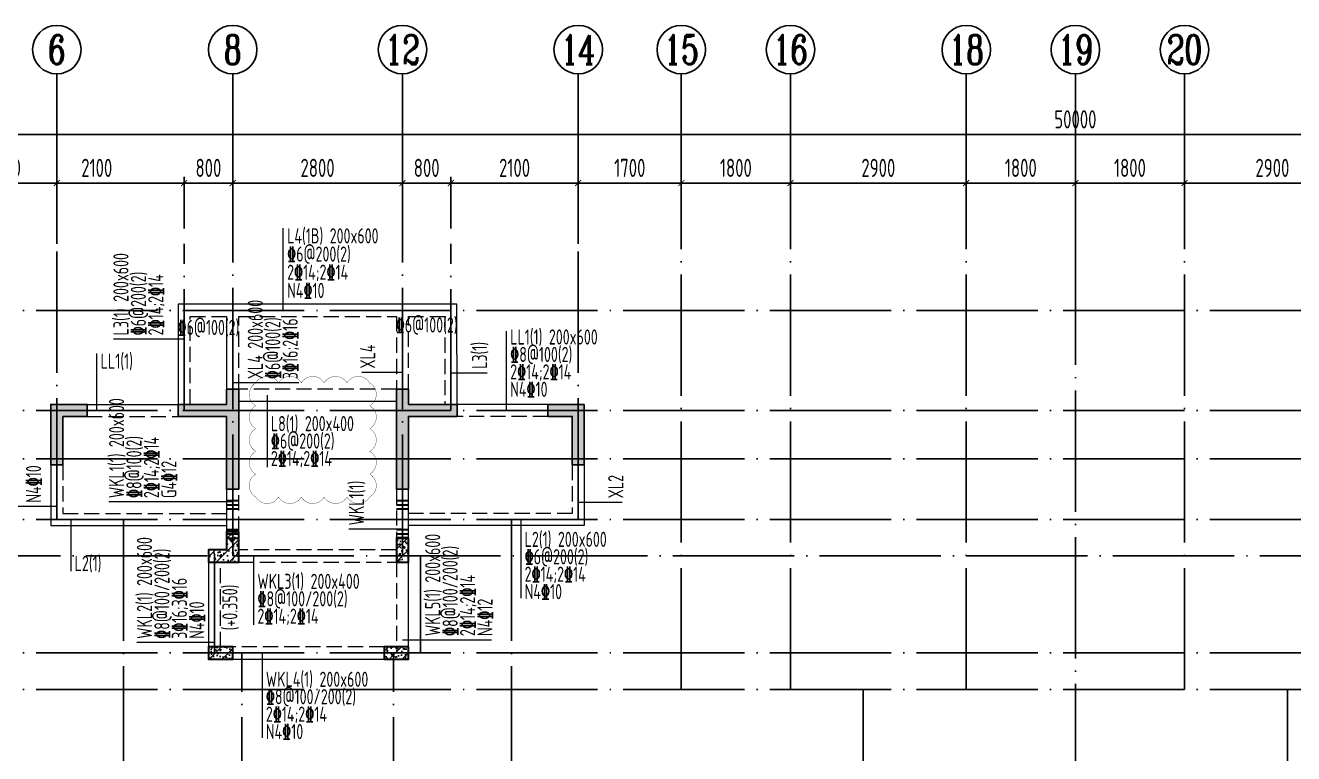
# Model space of a CAD drawing. Extents: x -461650 to 361314, y 245336 to 769729.
# Drawn here: x 112154 to 133074, y 300389 to 312399 of the extents above; entities that cross this region are included whole.
import ezdxf
from ezdxf.enums import TextEntityAlignment as Align

# ---------------------------------------------------------------- set-up
doc = ezdxf.new("R2010")
doc.units = 0
doc.header["$LTSCALE"] = 1000
doc.linetypes.add('DASH', pattern=[0.35, 0.25, -0.1])
doc.linetypes.add('DOTE', pattern=[2.42, 2, -0.2, 0.02, -0.2])
doc.layers.get('0').update_dxf_attribs({"linetype": 'CONTINUOUS'})
doc.layers.get('DEFPOINTS').update_dxf_attribs({"linetype": 'CONTINUOUS'})
for name, color, linetype in [('A-AXIS', 1, 'CONTINUOUS'), ('A-DOTE', 10, 'DOTE'), ('AXIS_NUM', 7, 'CONTINUOUS'), ('S-L主梁线', 4, 'DASH'), ('S-L梁编号', 6, 'CONTINUOUS'), ('S-L梁配筋', 7, 'CONTINUOUS'), ('S-Q墙填充', 252, 'CONTINUOUS'), ('S-Q墙实线', 6, 'CONTINUOUS'), ('S-Y一般标注', 3, 'CONTINUOUS'), ('S-Z柱填充', 252, 'CONTINUOUS'), ('S-Z柱实线', 6, 'CONTINUOUS')]:
    doc.layers.add(name, color=color, linetype=linetype)
doc.layers.add('审图修改', color=2, linetype='CONTINUOUS', plot=False)
doc.layers.add('梁附加箍筋', color=1, linetype='CONTINUOUS', lineweight=35)
doc.styles.add('TSSD_Axis', font='complex.shx', dxfattribs={"width": 0.7, "bigfont": 'hztxt.shx'})
doc.styles.add('TSSD_DIMENSION', font='Tssdeng.shx', dxfattribs={"width": 0.7, "bigfont": 'tssdchn.shx'})
doc.styles.add('TSSD_REIN', font='tssdeng.shx', dxfattribs={"width": 0.7, "height": 300, "bigfont": 'tssdchn.shx'})
doc.dimstyles.new('TSSD_100_100', dxfattribs={"dimtxt": 300, "dimasz": 100, "dimexe": 100, "dimexo": 250, "dimgap": 100, "dimtad": 1, "dimdec": 0, "dimzin": 0, "dimdsep": 46, "dimtxsty": 'TSSD_DIMENSION', "dimblk": 'ARCHTICK', "dimcen": 0, "dimdle": 100, "dimclrt": 7, "dimadec": 0, "dimazin": 0, "dimtfac": 1, "dimtdec": 0, "dimtix": 1, "dimtmove": 2, "dimatfit": 3, "dimldrblk": 'ARCHTICK', "dimfxl": 0, "dimtolj": 1, "dimtzin": 0, "dimarcsym": 0})
pattern_1 = [(50, (-236394.64, 102254.23), (215.178055, -18.82564), [22.5, -247.5]), (355, (-236394.64, 102254.23), (-41.6254, 225.65764), [18, -198]), (100.4514, (-236376.7, 102252.66), (173.55281, 206.83186), [19.12206, -210.34263]), (46.1842, (-236394.64, 102314.23), (320.17231, -49.6557), [33.75, -371.25]), (96.6356, (-236367.95, 102310.1), (280.3988, 292.23536), [28.68309, -315.5139]), (351.1842, (-236394.64, 102314.23), (280.39858, 292.23558), [27, -297]), (21, (-236364.64, 102299.23), (179.072116, -120.78567), [22.5, -247.5]), (326, (-236364.64, 102299.23), (72.9946, 217.54501), [18, -198]), (71.4514, (-236349.71, 102289.16), (252.06679, 96.75915), [19.12206, -210.34263]), (37.5, (-236394.635, 102254.23), (3.647957, 99.868156), [0, -195.6, 0, -201, 0, -198.75]), (7.5, (-236394.64, 102254.23), (78.92086, 118.323514), [0, -114.6, 0, -191.1, 0, -75.75]), (327.5, (-236461.535, 102254.23), (160.146731, -6.766462), [0, -75, 0, -234, 0, -310.5]), (317.5, (-236491.54, 102254.23), (174.95585, 30.031495), [0, -97.5, 0, -155.4, 0, -220.5]), (45, (-236394.64, 102254.23), (-106.066017, 106.066017), [])]

# ---------------------------------------------------------------- blocks, each defined once
blk = doc.blocks.new('ts_axno')
at = {"color": 0, "linetype": 'ByBlock', "lineweight": -2}
blk.add_circle((0, 0), 0.5, dxfattribs=at)
at = {"color": 0, "linetype": 'ByBlock', "lineweight": -2, "style": 'TSSD_Axis', "width": 0.7}
blk.add_attdef('A', text='', height=0.6, dxfattribs=at).set_placement((0, 0), align=Align.MIDDLE_CENTER)
blk = doc.blocks.new('_ArchTick')
at = {"color": 0, "linetype": 'ByBlock', "const_width": 0.15}
blk.add_lwpolyline([(-0.5, -0.5), (0.5, 0.5)], dxfattribs=at)
blk = doc.blocks.new('*D292')
at = {"layer": 'DEFPOINTS', "color": 0}
for p in [(12800, 19250), (11100, 18250), (12800, 18250)]:
    blk.add_point(p, dxfattribs=at)
at = {"layer": 'S-Y一般标注', "color": 0, "lineweight": -2}
for p, q in [((11000, 19250), (12900, 19250)), ((11100, 18500), (11100, 19350)), ((12800, 18500), (12800, 19350))]:
    blk.add_line(p, q, dxfattribs=at)
at = {"layer": 'S-Y一般标注', "color": 0, "lineweight": -2, "xscale": 100, "yscale": 100, "zscale": 100, "rotation": 180}
blk.add_blockref('_ArchTick', (11100, 19250), dxfattribs=at)
at = {"layer": 'S-Y一般标注', "color": 0, "lineweight": -2, "xscale": 100, "yscale": 100, "zscale": 100}
blk.add_blockref('_ArchTick', (12800, 19250), dxfattribs=at)
at = {"layer": 'S-Y一般标注', "color": 7, "insert": (11950, 19500), "char_height": 300, "attachment_point": 5, "style": 'TSSD_DIMENSION'}
blk.add_mtext('\\A1;1700', dxfattribs=at)
blk = doc.blocks.new('*D293')
at = {"layer": 'DEFPOINTS', "color": 0}
for p in [(14900, 19250), (12800, 18250), (14900, 18250)]:
    blk.add_point(p, dxfattribs=at)
at = {"layer": 'S-Y一般标注', "color": 0, "lineweight": -2}
for p, q in [((12700, 19250), (15000, 19250)), ((12800, 18500), (12800, 19350)), ((14900, 18500), (14900, 19350))]:
    blk.add_line(p, q, dxfattribs=at)
at = {"layer": 'S-Y一般标注', "color": 0, "lineweight": -2, "xscale": 100, "yscale": 100, "zscale": 100, "rotation": 180}
blk.add_blockref('_ArchTick', (12800, 19250), dxfattribs=at)
at = {"layer": 'S-Y一般标注', "color": 0, "lineweight": -2, "xscale": 100, "yscale": 100, "zscale": 100}
blk.add_blockref('_ArchTick', (14900, 19250), dxfattribs=at)
at = {"layer": 'S-Y一般标注', "color": 7, "insert": (13458, 19500), "char_height": 300, "attachment_point": 5, "style": 'TSSD_DIMENSION'}
blk.add_mtext('\\A1;2100', dxfattribs=at)
blk = doc.blocks.new('*D294')
at = {"layer": 'DEFPOINTS', "color": 0}
for p in [(18500, 19250), (15700, 18250), (18500, 18250)]:
    blk.add_point(p, dxfattribs=at)
at = {"layer": 'S-Y一般标注', "color": 0, "lineweight": -2}
for p, q in [((15600, 19250), (18600, 19250)), ((15700, 18500), (15700, 19350)), ((18500, 18500), (18500, 19350))]:
    blk.add_line(p, q, dxfattribs=at)
at = {"layer": 'S-Y一般标注', "color": 0, "lineweight": -2, "xscale": 100, "yscale": 100, "zscale": 100, "rotation": 180}
blk.add_blockref('_ArchTick', (15700, 19250), dxfattribs=at)
at = {"layer": 'S-Y一般标注', "color": 0, "lineweight": -2, "xscale": 100, "yscale": 100, "zscale": 100}
blk.add_blockref('_ArchTick', (18500, 19250), dxfattribs=at)
at = {"layer": 'S-Y一般标注', "color": 7, "insert": (17100, 19500), "char_height": 300, "attachment_point": 5, "style": 'TSSD_DIMENSION'}
blk.add_mtext('\\A1;2800', dxfattribs=at)
blk = doc.blocks.new('*D295')
at = {"layer": 'DEFPOINTS', "color": 0}
for p in [(19300, 19250), (18500, 18250), (19300, 18250)]:
    blk.add_point(p, dxfattribs=at)
at = {"layer": 'S-Y一般标注', "color": 0, "lineweight": -2}
for p, q in [((18400, 19250), (19400, 19250)), ((18500, 18500), (18500, 19350)), ((19300, 18500), (19300, 19350))]:
    blk.add_line(p, q, dxfattribs=at)
at = {"layer": 'S-Y一般标注', "color": 0, "lineweight": -2, "xscale": 100, "yscale": 100, "zscale": 100, "rotation": 180}
blk.add_blockref('_ArchTick', (18500, 19250), dxfattribs=at)
at = {"layer": 'S-Y一般标注', "color": 0, "lineweight": -2, "xscale": 100, "yscale": 100, "zscale": 100}
blk.add_blockref('_ArchTick', (19300, 19250), dxfattribs=at)
at = {"layer": 'S-Y一般标注', "color": 7, "insert": (18900, 19500), "char_height": 300, "attachment_point": 5, "style": 'TSSD_DIMENSION'}
blk.add_mtext('\\A1;800', dxfattribs=at)
blk = doc.blocks.new('*D296')
at = {"layer": 'DEFPOINTS', "color": 0}
for p in [(23100, 19250), (21400, 18250), (23100, 18250)]:
    blk.add_point(p, dxfattribs=at)
at = {"layer": 'S-Y一般标注', "color": 0, "lineweight": -2}
for p, q in [((21300, 19250), (23200, 19250)), ((21400, 18500), (21400, 19350)), ((23100, 18500), (23100, 19350))]:
    blk.add_line(p, q, dxfattribs=at)
at = {"layer": 'S-Y一般标注', "color": 0, "lineweight": -2, "xscale": 100, "yscale": 100, "zscale": 100, "rotation": 180}
blk.add_blockref('_ArchTick', (21400, 19250), dxfattribs=at)
at = {"layer": 'S-Y一般标注', "color": 0, "lineweight": -2, "xscale": 100, "yscale": 100, "zscale": 100}
blk.add_blockref('_ArchTick', (23100, 19250), dxfattribs=at)
at = {"layer": 'S-Y一般标注', "color": 7, "insert": (22250, 19500), "char_height": 300, "attachment_point": 5, "style": 'TSSD_DIMENSION'}
blk.add_mtext('\\A1;1700', dxfattribs=at)
blk = doc.blocks.new('*D297')
at = {"layer": 'DEFPOINTS', "color": 0}
for p in [(24900, 19250), (23100, 18250), (24900, 18250)]:
    blk.add_point(p, dxfattribs=at)
at = {"layer": 'S-Y一般标注', "color": 0, "lineweight": -2}
for p, q in [((23000, 19250), (25000, 19250)), ((23100, 18500), (23100, 19350)), ((24900, 18500), (24900, 19350))]:
    blk.add_line(p, q, dxfattribs=at)
at = {"layer": 'S-Y一般标注', "color": 0, "lineweight": -2, "xscale": 100, "yscale": 100, "zscale": 100, "rotation": 180}
blk.add_blockref('_ArchTick', (23100, 19250), dxfattribs=at)
at = {"layer": 'S-Y一般标注', "color": 0, "lineweight": -2, "xscale": 100, "yscale": 100, "zscale": 100}
blk.add_blockref('_ArchTick', (24900, 19250), dxfattribs=at)
at = {"layer": 'S-Y一般标注', "color": 7, "insert": (24000, 19500), "char_height": 300, "attachment_point": 5, "style": 'TSSD_DIMENSION'}
blk.add_mtext('\\A1;1800', dxfattribs=at)
blk = doc.blocks.new('*D298')
at = {"layer": 'DEFPOINTS', "color": 0}
for p in [(27800, 19250), (24900, 18250), (27800, 18250)]:
    blk.add_point(p, dxfattribs=at)
at = {"layer": 'S-Y一般标注', "color": 0, "lineweight": -2}
for p, q in [((24800, 19250), (27900, 19250)), ((24900, 18500), (24900, 19350)), ((27800, 18500), (27800, 19350))]:
    blk.add_line(p, q, dxfattribs=at)
at = {"layer": 'S-Y一般标注', "color": 0, "lineweight": -2, "xscale": 100, "yscale": 100, "zscale": 100, "rotation": 180}
blk.add_blockref('_ArchTick', (24900, 19250), dxfattribs=at)
at = {"layer": 'S-Y一般标注', "color": 0, "lineweight": -2, "xscale": 100, "yscale": 100, "zscale": 100}
blk.add_blockref('_ArchTick', (27800, 19250), dxfattribs=at)
at = {"layer": 'S-Y一般标注', "color": 7, "insert": (26350, 19500), "char_height": 300, "attachment_point": 5, "style": 'TSSD_DIMENSION'}
blk.add_mtext('\\A1;2900', dxfattribs=at)
blk = doc.blocks.new('*D299')
at = {"layer": 'DEFPOINTS', "color": 0}
for p in [(29600, 19250), (27800, 18250), (29600, 18250)]:
    blk.add_point(p, dxfattribs=at)
at = {"layer": 'S-Y一般标注', "color": 0, "lineweight": -2}
for p, q in [((27700, 19250), (29700, 19250)), ((27800, 18500), (27800, 19350)), ((29600, 18500), (29600, 19350))]:
    blk.add_line(p, q, dxfattribs=at)
at = {"layer": 'S-Y一般标注', "color": 0, "lineweight": -2, "xscale": 100, "yscale": 100, "zscale": 100, "rotation": 180}
blk.add_blockref('_ArchTick', (27800, 19250), dxfattribs=at)
at = {"layer": 'S-Y一般标注', "color": 0, "lineweight": -2, "xscale": 100, "yscale": 100, "zscale": 100}
blk.add_blockref('_ArchTick', (29600, 19250), dxfattribs=at)
at = {"layer": 'S-Y一般标注', "color": 7, "insert": (28700, 19500), "char_height": 300, "attachment_point": 5, "style": 'TSSD_DIMENSION'}
blk.add_mtext('\\A1;1800', dxfattribs=at)
blk = doc.blocks.new('*D300')
at = {"layer": 'DEFPOINTS', "color": 0}
for p in [(31400, 19250), (29600, 18250), (31400, 18250)]:
    blk.add_point(p, dxfattribs=at)
at = {"layer": 'S-Y一般标注', "color": 0, "lineweight": -2}
for p, q in [((29500, 19250), (31500, 19250)), ((29600, 18500), (29600, 19350)), ((31400, 18500), (31400, 19350))]:
    blk.add_line(p, q, dxfattribs=at)
at = {"layer": 'S-Y一般标注', "color": 0, "lineweight": -2, "xscale": 100, "yscale": 100, "zscale": 100, "rotation": 180}
blk.add_blockref('_ArchTick', (29600, 19250), dxfattribs=at)
at = {"layer": 'S-Y一般标注', "color": 0, "lineweight": -2, "xscale": 100, "yscale": 100, "zscale": 100}
blk.add_blockref('_ArchTick', (31400, 19250), dxfattribs=at)
at = {"layer": 'S-Y一般标注', "color": 7, "insert": (30500, 19500), "char_height": 300, "attachment_point": 5, "style": 'TSSD_DIMENSION'}
blk.add_mtext('\\A1;1800', dxfattribs=at)
blk = doc.blocks.new('*D301')
at = {"layer": 'DEFPOINTS', "color": 0}
for p in [(34300, 19250), (31400, 18250), (34300, 18250)]:
    blk.add_point(p, dxfattribs=at)
at = {"layer": 'S-Y一般标注', "color": 0, "lineweight": -2}
for p, q in [((31300, 19250), (34400, 19250)), ((31400, 18500), (31400, 19350)), ((34300, 18500), (34300, 19350))]:
    blk.add_line(p, q, dxfattribs=at)
at = {"layer": 'S-Y一般标注', "color": 0, "lineweight": -2, "xscale": 100, "yscale": 100, "zscale": 100, "rotation": 180}
blk.add_blockref('_ArchTick', (31400, 19250), dxfattribs=at)
at = {"layer": 'S-Y一般标注', "color": 0, "lineweight": -2, "xscale": 100, "yscale": 100, "zscale": 100}
blk.add_blockref('_ArchTick', (34300, 19250), dxfattribs=at)
at = {"layer": 'S-Y一般标注', "color": 7, "insert": (32850, 19500), "char_height": 300, "attachment_point": 5, "style": 'TSSD_DIMENSION'}
blk.add_mtext('\\A1;2900', dxfattribs=at)
blk = doc.blocks.new('*D311')
at = {"layer": 'DEFPOINTS', "color": 0}
for p in [(54600, 20050), (4600, 18250), (54600, 18250)]:
    blk.add_point(p, dxfattribs=at)
at = {"layer": 'S-Y一般标注', "color": 0, "lineweight": -2}
for p, q in [((4600, 18500), (4600, 20150)), ((54600, 18500), (54600, 20150)), ((4500, 20050), (54700, 20050))]:
    blk.add_line(p, q, dxfattribs=at)
at = {"layer": 'S-Y一般标注', "color": 0, "lineweight": -2, "xscale": 100, "yscale": 100, "zscale": 100, "rotation": 180}
blk.add_blockref('_ArchTick', (4600, 20050), dxfattribs=at)
at = {"layer": 'S-Y一般标注', "color": 0, "lineweight": -2, "xscale": 100, "yscale": 100, "zscale": 100}
blk.add_blockref('_ArchTick', (54600, 20050), dxfattribs=at)
at = {"layer": 'S-Y一般标注', "color": 7, "insert": (29600, 20300), "char_height": 300, "attachment_point": 5, "style": 'TSSD_DIMENSION'}
blk.add_mtext('\\A1;50000', dxfattribs=at)
blk = doc.blocks.new('*D322')
at = {"layer": 'DEFPOINTS', "color": 0}
for p in [(15700, 19250), (14900, 18250), (15700, 18250)]:
    blk.add_point(p, dxfattribs=at)
at = {"layer": 'S-Y一般标注', "color": 0, "lineweight": -2}
for p, q in [((14800, 19250), (15800, 19250)), ((14900, 18500), (14900, 19350)), ((15700, 18500), (15700, 19350))]:
    blk.add_line(p, q, dxfattribs=at)
at = {"layer": 'S-Y一般标注', "color": 0, "lineweight": -2, "xscale": 100, "yscale": 100, "zscale": 100, "rotation": 180}
blk.add_blockref('_ArchTick', (14900, 19250), dxfattribs=at)
at = {"layer": 'S-Y一般标注', "color": 0, "lineweight": -2, "xscale": 100, "yscale": 100, "zscale": 100}
blk.add_blockref('_ArchTick', (15700, 19250), dxfattribs=at)
at = {"layer": 'S-Y一般标注', "color": 7, "insert": (15300, 19500), "char_height": 300, "attachment_point": 5, "style": 'TSSD_DIMENSION'}
blk.add_mtext('\\A1;800', dxfattribs=at)
blk = doc.blocks.new('*D323')
at = {"layer": 'DEFPOINTS', "color": 0}
for p in [(21400, 19250), (19300, 18250), (21400, 18250)]:
    blk.add_point(p, dxfattribs=at)
at = {"layer": 'S-Y一般标注', "color": 0, "lineweight": -2}
for p, q in [((19200, 19250), (21500, 19250)), ((19300, 18500), (19300, 19350)), ((21400, 18500), (21400, 19350))]:
    blk.add_line(p, q, dxfattribs=at)
at = {"layer": 'S-Y一般标注', "color": 0, "lineweight": -2, "xscale": 100, "yscale": 100, "zscale": 100, "rotation": 180}
blk.add_blockref('_ArchTick', (19300, 19250), dxfattribs=at)
at = {"layer": 'S-Y一般标注', "color": 0, "lineweight": -2, "xscale": 100, "yscale": 100, "zscale": 100}
blk.add_blockref('_ArchTick', (21400, 19250), dxfattribs=at)
at = {"layer": 'S-Y一般标注', "color": 7, "insert": (20350, 19500), "char_height": 300, "attachment_point": 5, "style": 'TSSD_DIMENSION'}
blk.add_mtext('\\A1;2100', dxfattribs=at)
blk = doc.blocks.new('20210726.16395156')
at = {"layer": 'A-AXIS'}
for p, q in [((12800, 18249.9), (12800, 21049.9)), ((15700, 18249.9), (15700, 21049.9)), ((18500, 18249.9), (18500, 21049.9)), ((21400, 18249.9), (21400, 21049.9)), ((23100, 18249.9), (23100, 21049.9)), ((24900, 18249.9), (24900, 21049.9)), ((27800, 18249.9), (27800, 21049.9)), ((29600, 18249.9), (29600, 21049.9)), ((31400, 18249.9), (31400, 21049.9))]:
    blk.add_line(p, q, dxfattribs=at)
at = {"layer": 'A-DOTE'}
for p, q in [((12800, 13700), (12800, 18249.9)), ((14900, 15500), (14900, 18249.9)), ((15700, 13100.3), (15700, 18249.9)), ((18500, 13100.3), (18500, 18249.9)), ((19300, 15500), (19300, 18249.9)), ((21400, 13700), (21400, 18249.9)), ((23100, 10900), (23100, 18249.9)), ((24900, 10900), (24900, 18249.9)), ((27800, 10900), (27800, 18249.9)), ((29600, 18249.9), (29600, 3600)), ((31400, 10900), (31400, 18249.9)), ((55600, 17150), (3600, 17150)), ((55600, 15500), (3600, 15500)), ((55600, 14700), (3600, 14700)), ((55600, 13700), (3600, 13700)), ((13900.2, 13700), (13900, 3600)), ((20299.8, 13700), (20300, 3600)), ((3600, 13100.3), (55600, 13100.3)), ((15400, 11500), (15400, 13100)), ((18800, 11500), (18800, 13100)), ((55600, 11500), (3600, 11500)), ((15850, 3600), (15850, 11500)), ((18350, 3600), (18350, 11500)), ((55600, 10900), (3600, 10900)), ((26100, 10900), (26100, 3600)), ((33100, 10900), (33100, 3600))]:
    blk.add_line(p, q, dxfattribs=at)
at = {"layer": 'A-AXIS'}
ref = blk.add_blockref('ts_axno', (12800, 21449.9), dxfattribs=dict(at, xscale=800, yscale=800, zscale=800))
ref.add_attrib('5', '6', dxfattribs={"layer": 'AXIS_NUM', "height": 480, "style": 'TSSD_Axis', "width": 0.7}).set_placement((12800, 21449.9), align=Align.MIDDLE_CENTER)
ref = blk.add_blockref('ts_axno', (15700, 21449.9), dxfattribs=dict(at, xscale=800, yscale=800, zscale=800))
ref.add_attrib('6', '8', dxfattribs={"layer": 'AXIS_NUM', "height": 480, "style": 'TSSD_Axis', "width": 0.7}).set_placement((15700, 21449.9), align=Align.MIDDLE_CENTER)
ref = blk.add_blockref('ts_axno', (18500, 21449.9), dxfattribs=dict(at, xscale=800, yscale=800, zscale=800))
ref.add_attrib('7', '12', dxfattribs={"layer": 'AXIS_NUM', "height": 480, "style": 'TSSD_Axis', "width": 0.7}).set_placement((18500, 21449.9), align=Align.MIDDLE_CENTER)
ref = blk.add_blockref('ts_axno', (21400, 21449.9), dxfattribs=dict(at, xscale=800, yscale=800, zscale=800))
ref.add_attrib('8', '14', dxfattribs={"layer": 'AXIS_NUM', "height": 480, "style": 'TSSD_Axis', "width": 0.7}).set_placement((21400, 21449.9), align=Align.MIDDLE_CENTER)
ref = blk.add_blockref('ts_axno', (23100, 21449.9), dxfattribs=dict(at, xscale=800, yscale=800, zscale=800))
ref.add_attrib('9', '15', dxfattribs={"layer": 'AXIS_NUM', "height": 480, "style": 'TSSD_Axis', "width": 0.7}).set_placement((23100, 21449.9), align=Align.MIDDLE_CENTER)
ref = blk.add_blockref('ts_axno', (24900, 21449.9), dxfattribs=dict(at, xscale=800, yscale=800, zscale=800))
ref.add_attrib('10', '16', dxfattribs={"layer": 'AXIS_NUM', "height": 480, "style": 'TSSD_Axis', "width": 0.7}).set_placement((24900, 21449.9), align=Align.MIDDLE_CENTER)
ref = blk.add_blockref('ts_axno', (27800, 21449.9), dxfattribs=dict(at, xscale=800, yscale=800, zscale=800))
ref.add_attrib('11', '18', dxfattribs={"layer": 'AXIS_NUM', "height": 480, "style": 'TSSD_Axis', "width": 0.7}).set_placement((27800, 21449.9), align=Align.MIDDLE_CENTER)
ref = blk.add_blockref('ts_axno', (29600, 21449.9), dxfattribs=dict(at, xscale=800, yscale=800, zscale=800))
ref.add_attrib('12', '19', dxfattribs={"layer": 'AXIS_NUM', "height": 480, "style": 'TSSD_Axis', "width": 0.7}).set_placement((29600, 21449.9), align=Align.MIDDLE_CENTER)
ref = blk.add_blockref('ts_axno', (31400, 21449.9), dxfattribs=dict(at, xscale=800, yscale=800, zscale=800))
ref.add_attrib('13', '20', dxfattribs={"layer": 'AXIS_NUM', "height": 480, "style": 'TSSD_Axis', "width": 0.7}).set_placement((31400, 21449.9), align=Align.MIDDLE_CENTER)
at = {"layer": 'S-Y一般标注'}
for base, p1, p2, picture, middle in [((54600, 20049.9), (4600, 18249.9), (54600, 18249.9), '*D311', (29600, 20299.9)), ((12800, 19249.9), (11100, 18249.9), (12800, 18249.9), '*D292', (11950, 19499.9)), ((15700, 19249.9), (14900, 18249.9), (15700, 18249.9), '*D322', (15300, 19499.9)), ((18500, 19249.9), (15700, 18249.9), (18500, 18249.9), '*D294', (17100, 19499.9)), ((19300, 19249.9), (18500, 18249.9), (19300, 18249.9), '*D295', (18900, 19499.9)), ((21400, 19249.9), (19300, 18249.9), (21400, 18249.9), '*D323', (20350, 19499.9)), ((23100, 19249.9), (21400, 18249.9), (23100, 18249.9), '*D296', (22250, 19499.9)), ((24900, 19249.9), (23100, 18249.9), (24900, 18249.9), '*D297', (24000, 19499.9)), ((27800, 19249.9), (24900, 18249.9), (27800, 18249.9), '*D298', (26350, 19499.9)), ((29600, 19249.9), (27800, 18249.9), (29600, 18249.9), '*D299', (28700, 19499.9)), ((31400, 19249.9), (29600, 18249.9), (31400, 18249.9), '*D300', (30500, 19499.9)), ((34300, 19249.9), (31400, 18249.9), (34300, 18249.9), '*D301', (32850, 19499.9))]:
    dim = blk.add_linear_dim(base=base, p1=p1, p2=p2, dimstyle='TSSD_100_100', dxfattribs=at)
    dim.commit()
    dim.dimension.update_dxf_attribs({"geometry": picture, "text_midpoint": middle})
dim = blk.add_linear_dim(base=(14900, 19249.9), p1=(12800, 18249.9), p2=(14900, 18249.9), dimstyle='TSSD_100_100', dxfattribs=at)
dim.commit()
dim.dimension.update_dxf_attribs({"geometry": '*D293', "text_midpoint": (13458.1, 19499.9), "dimtype": 160})

msp = doc.modelspace()

# ---------------------------------------------------------------- hatches: boundary and pattern name
at = {"layer": 'S-Q墙填充'}
h = msp.add_hatch(color=252, dxfattribs=at)
h.dxf.hatch_style = 1
h.paths.add_polyline_path([(115673.54, 306049.15), (115673.54, 306399.15), (115473.54, 306399.15), (115473.54, 306149.15), (114673.41, 306149.32), (114673.41, 305949.32), (115473.54, 305949.15), (115473.54, 304749.15), (115673.54, 304749.15)])
h = msp.add_hatch(color=252, dxfattribs=at)
h.dxf.hatch_style = 1
h.paths.add_polyline_path([(118273.54, 306049.15), (118273.54, 304749.15), (118473.54, 304749.15), (118473.54, 305949.15), (119273.68, 305949.32), (119273.68, 306149.32), (118473.54, 306149.15), (118473.54, 306399.15), (118273.54, 306399.15)])
h = msp.add_hatch(color=252, dxfattribs=at)
h.dxf.hatch_style = 1
h.paths.add_polyline_path([(112773.54, 305949.15), (113173.46, 305949.15), (113173.46, 306149.15), (112573.54, 306149.15), (112573.54, 305149.15), (112773.54, 305149.15)])
h = msp.add_hatch(color=252, dxfattribs=at)
h.dxf.hatch_style = 1
h.paths.add_polyline_path([(121373.54, 306149.15), (120773.63, 306149.15), (120773.63, 305949.15), (121173.54, 305949.15), (121173.54, 305149.15), (121373.54, 305149.15)])
at = {"layer": 'S-Z柱填充'}
h = msp.add_hatch(dxfattribs=at)
h.set_pattern_fill('ARMORED', color=256, scale=30, style=0)
h.set_pattern_definition(pattern_1)
h.paths.add_polyline_path([(115673.54, 304049.42), (115473.54, 304049.42), (115473.54, 303749.42), (115173.54, 303749.42), (115173.54, 303549.42), (115673.54, 303549.42)])
h = msp.add_hatch(dxfattribs=at)
h.set_pattern_fill('ARMORED', color=256, scale=30, style=0)
h.set_pattern_definition(pattern_1)
h.paths.add_polyline_path([(118473.55, 303949.42), (118273.55, 303949.42), (118273.55, 303549.42), (118473.55, 303549.42)])
h = msp.add_hatch(dxfattribs=at)
h.set_pattern_fill('ARMORED', color=256, scale=30, style=0)
h.set_pattern_definition(pattern_1)
h.paths.add_polyline_path([(115373.54, 302149.15), (115173.54, 302149.15), (115173.48, 301949.15), (115573.48, 301949.15), (115573.48, 302149.15), (115373.48, 302149.15)])
h = msp.add_hatch(dxfattribs=at)
h.set_pattern_fill('ARMORED', color=256, scale=30, style=0)
h.set_pattern_definition(pattern_1)
h.paths.add_polyline_path([(118473.54, 302149.15), (118073.54, 302149.15), (118073.54, 301949.15), (118473.54, 301949.15)])

# ---------------------------------------------------------------- linework, layer by layer
at = {"layer": 'S-L主梁线', "linetype": 'ByBlock', "lineweight": 18}
for p, q in [((115573.53, 307799.15), (114673.23, 307799.03)), ((114673.23, 307799.03), (114673.41, 306149.32)), ((118373.02, 307799.15), (115573.54, 307799.15)), ((119273.57, 307799.15), (118373.02, 307799.15)), ((119273.68, 306149.32), (119273.57, 307799.15)), ((115473.54, 307599.14), (115473.54, 306399.15)), ((113173.45, 306149.15), (114673.41, 306149.32)), ((115673.54, 306199.15), (118273.54, 306199.15)), ((120773.64, 306149.15), (119273.68, 306149.32)), ((112573.54, 305149.15), (112573.54, 304149.15)), ((121373.54, 305149.15), (121373.54, 304149.15)), ((115473.54, 304749.15), (115473.54, 304049.42)), ((118473.55, 303949.42), (118473.54, 304749.15)), ((112573.54, 304149.15), (115473.56, 304149.15)), ((121373.54, 304149.15), (118473.53, 304149.15)), ((115173.48, 303549.42), (115173.48, 302149.15)), ((118473.54, 302149.15), (118473.55, 303549.42)), ((115573.48, 301949.15), (118073.54, 301949.15))]:
    msp.add_line(p, q, dxfattribs=at)
at = {"layer": 'S-L主梁线', "linetype": 'DASH', "lineweight": 18}
for p, q in [((114873.25, 307599.06), (115473.54, 307599.14)), ((114873.41, 306149.15), (114873.25, 307599.06)), ((115673.54, 307599.15), (118273.06, 307599.15)), ((115673.54, 306399.15), (115673.54, 307599.15)), ((118273.06, 307599.15), (118273.51, 306399.15)), ((118473.06, 306399.15), (118473.06, 307599.15)), ((118473.06, 307599.15), (119073.52, 307599.15)), ((119073.52, 307599.15), (119073.18, 306149.15)), ((118273.51, 306399.15), (115673.54, 306399.15)), ((113173.47, 305949.15), (114673.41, 305949.53)), ((120773.62, 305949.15), (119273.68, 305949.53)), ((112773.54, 305149.15), (112773.54, 304349.15)), ((121173.54, 305149.15), (121173.54, 304349.15)), ((115673.54, 304049.42), (115673.54, 304749.15)), ((118273.54, 304749.15), (118273.55, 303949.42)), ((112773.54, 304349.15), (115473.56, 304349.15)), ((121173.54, 304349.15), (118473.53, 304349.15)), ((115373.48, 302149.15), (115373.48, 303549.42)), ((118273.55, 303749.42), (115673.54, 303749.42)), ((115673.54, 303549.42), (118273.55, 303549.42)), ((118273.55, 303549.42), (118273.54, 302149.15)), ((118073.54, 302149.15), (115573.48, 302149.15))]:
    msp.add_line(p, q, dxfattribs=at)
at = {"layer": 'S-L梁编号', "lineweight": 18}
for p, q in [((116408.82, 307699.15), (116408.82, 309052.84)), ((120088.19, 306049.15), (120088.19, 307356.32)), ((114773.35, 307224.08), (113605.5, 307224.08)), ((113334.04, 306049.15), (113334.04, 306986.28)), ((116666.33, 306501.82), (115573.87, 306501.82)), ((118373.35, 306676.27), (117703.9, 306676.27)), ((119173.27, 306671.48), (119769.35, 306671.48)), ((116140.48, 306299.15), (116140.48, 305112.82)), ((112673.54, 304465.6), (111329.88, 304465.6)), ((115573.54, 304540.65), (113532.99, 304540.65)), ((121273.54, 304536.95), (121997.54, 304536.95)), ((112904.38, 304249.15), (112904.38, 303400.09)), ((120326.85, 304249.15), (120326.85, 302955.32)), ((118373.55, 304091.63), (117489.04, 304091.63)), ((115919.27, 303649.42), (115919.27, 302511.24)), ((115273.48, 302219.93), (113994.02, 302219.93)), ((118373.54, 302265.75), (119841.12, 302265.75)), ((116058.12, 302049.15), (116058.12, 300647.26))]:
    msp.add_line(p, q, dxfattribs=at)
at = {"layer": 'S-Q墙实线'}
msp.add_lwpolyline([(115673.54, 306049.15), (115673.54, 306399.15), (115473.54, 306399.15), (115473.54, 306149.15), (114673.41, 306149.32), (114673.41, 305949.32), (115473.54, 305949.15), (115473.54, 304749.15), (115673.54, 304749.15), (115673.54, 306049.15)], dxfattribs=at)
for points in [[(118273.54, 306049.15), (118273.54, 304749.15), (118473.54, 304749.15), (118473.54, 305949.15), (119273.68, 305949.32), (119273.68, 306149.32), (118473.54, 306149.15), (118473.54, 306399.15), (118273.54, 306399.15)], [(112773.54, 305949.15), (113173.46, 305949.15), (113173.46, 306149.15), (112573.54, 306149.15), (112573.54, 305149.15), (112773.54, 305149.15)], [(121373.54, 306149.15), (120773.63, 306149.15), (120773.63, 305949.15), (121173.54, 305949.15), (121173.54, 305149.15), (121373.54, 305149.15)]]:
    msp.add_lwpolyline(points, close=True, dxfattribs=at)
at = {"layer": 'S-Z柱实线', "lineweight": 35}
for points in [[(115673.54, 304049.42), (115473.54, 304049.42), (115473.54, 303749.42), (115173.54, 303749.42), (115173.54, 303549.42), (115673.54, 303549.42)], [(118473.55, 303949.42), (118273.55, 303949.42), (118273.55, 303549.42), (118473.55, 303549.42)], [(115373.48, 302149.15), (115173.48, 302149.15), (115173.48, 301949.15), (115573.48, 301949.15), (115573.48, 302149.15), (115373.48, 302149.15)], [(118473.54, 302149.15), (118073.54, 302149.15), (118073.54, 301949.15), (118473.54, 301949.15)]]:
    msp.add_lwpolyline(points, close=True, dxfattribs=at)
at = {"layer": '审图修改', "const_width": 5}
msp.add_lwpolyline([(115954.45, 306501.82, -0.57735027), (116330.33, 306501.82, -0.57735027), (116706.22, 306501.82, -0.57735027), (117082.11, 306501.82, -0.57735027), (117458, 306501.82, -0.57735027), (117833.88, 306501.82, -0.57735027), (117833.88, 306125.94, -0.57735027), (117833.88, 305750.05, -0.57735027), (117833.88, 305374.16, -0.57735027), (117833.88, 304998.27, -0.57735027), (117833.88, 304622.39, -0.57735027), (117458, 304622.39, -0.57735027), (117082.11, 304622.39, -0.57735027), (116706.22, 304622.39, -0.57735027), (116330.33, 304622.39, -0.57735027), (115954.45, 304622.39, -0.57735027), (115954.45, 304998.27, -0.57735027), (115954.45, 305374.16, -0.57735027), (115954.45, 305750.05, -0.57735027), (115954.45, 306125.94, -0.57735027), (115954.45, 306501.82, -0.57735027), (115954.45, 306501.82, -0.57735027)], format="xyb", dxfattribs=at)
at = {"layer": '梁附加箍筋', "lineweight": 35}
for p, q in [((115673.54, 304559.15), (115473.54, 304559.15)), ((115673.54, 304489.15), (115473.54, 304489.15)), ((115673.54, 304419.15), (115473.54, 304419.15)), ((118473.54, 304559.15), (118273.54, 304559.15)), ((118473.54, 304489.15), (118273.54, 304489.15)), ((118473.55, 304419.15), (118273.55, 304419.15)), ((115673.54, 304079.15), (115473.54, 304079.15)), ((115673.54, 304009.15), (115473.54, 304009.15)), ((118473.55, 304079.15), (118273.55, 304079.15)), ((118473.55, 304009.15), (118273.55, 304009.15)), ((115673.54, 303939.15), (115473.54, 303939.15)), ((118473.55, 303939.15), (118273.55, 303939.15))]:
    msp.add_line(p, q, dxfattribs=at)

# ---------------------------------------------------------------- block references
at = {"layer": 'A-DOTE'}
msp.add_blockref('20210726.16395156', (99873.54, 290549.1), dxfattribs=at)

# ---------------------------------------------------------------- texts
at = {"layer": 'S-L梁编号', "color": 6, "style": 'TSSD_REIN', "width": 0.7}
for s, p in [('L4(1B) 200x600', (116471.32, 308802.84)), ('LL1(1) 200x600', (120150.69, 307135.16)), ('LL1(1)', (113396.54, 306736.28)), ('L8(1) 200x400', (116202.98, 305707.05)), ('L2(1) 200x600', (120389.35, 303798.59)), ('L2(1)', (112966.88, 303400.09)), ('WKL3(1) 200x400', (115981.77, 303105.47)), ('WKL4(1) 200x600', (116120.62, 301490.53))]:
    msp.add_text(s, height=250, dxfattribs=at).set_placement(p)
for s, p in [('L3(1) 200x600', (113855.5, 307286.58)), ('XL4 200x600', (116072.1, 306564.32)), ('XL4', (117925.05, 306738.77)), ('L3(1)', (119769.35, 306733.98)), ('WKL1(1) 200x600', (113782.99, 304603.15)), ('WKL1(1)', (117739.04, 304154.13)), ('XL2', (122016.78, 304599.45)), ('WKL5(1) 200x600', (118997.85, 302328.25)), ('WKL2(1) 200x600', (114244.02, 302282.43))]:
    msp.add_text(s, height=250, rotation=90, dxfattribs=at).set_placement(p)
at = {"layer": 'S-L梁配筋', "color": 7, "style": 'TSSD_REIN', "width": 0.7}
for s, p in [('%%1326@200(2)', (116471.32, 308502.84)), ('2%%13214;2%%13214', (116471.32, 308202.84)), ('N4%%13210', (116471.32, 307902.84)), ('%%1328@100(2)', (120150.69, 306847.66)), ('2%%13214;2%%13214', (120150.69, 306560.16)), ('N4%%13210', (120150.69, 306272.66)), ('%%1326@200(2)', (116202.98, 305419.55)), ('%%1326@200(2)', (120389.35, 303511.09)), ('2%%13214;2%%13214', (120389.35, 303223.59)), ('N4%%13210', (120389.35, 302936.09)), ('%%1328@100/200(2)', (115981.77, 302817.97)), ('2%%13214;2%%13214', (115981.77, 302530.47)), ('%%1328@100/200(2)', (116120.62, 301203.03)), ('2%%13214;2%%13214', (116120.62, 300915.53)), ('N4%%13210', (116120.62, 300628.03))]:
    msp.add_text(s, height=250, dxfattribs=at).set_placement(p)
for s, p in [('%%1326@200(2)', (114143, 307286.58)), ('2%%13214;2%%13214', (114430.5, 307286.58)), ('%%1326@100(2)', (116359.6, 306564.32)), ('3%%13216;2%%13216', (116647.1, 306564.32)), ('%%1328@100(2)', (114070.49, 304603.15)), ('2%%13214;2%%13214', (114357.99, 304603.15)), ('N4%%13210', (112413.53, 304528.1)), ('G4%%13212', (114645.49, 304603.15)), ('%%1328@100/200(2)', (114531.52, 302282.43)), ('%%1328@100/200(2)', (119285.35, 302328.25)), ('3%%13216;3%%13216', (114819.02, 302282.43)), ('(+0.350)', (115652.25, 302421.99)), ('2%%13214;2%%13214', (119572.85, 302328.25)), ('N4%%13212', (119860.35, 302328.25)), ('N4%%13210', (115106.52, 302282.43))]:
    msp.add_text(s, height=250, rotation=90, dxfattribs=at).set_placement(p)
for p in [(115173.45, 307292.6), (118773.28, 307333.24)]:
    msp.add_text('%%1326@100(2)', height=250, dxfattribs=at).set_placement(p, align=Align.CENTER)
at = {"layer": 'S-L梁配筋', "color": 1, "style": 'TSSD_REIN', "width": 0.7}
msp.add_text('2%%13214;2%%13214', height=250, dxfattribs=at).set_placement((116202.98, 305132.05))

doc.saveas('drawing.dxf')
